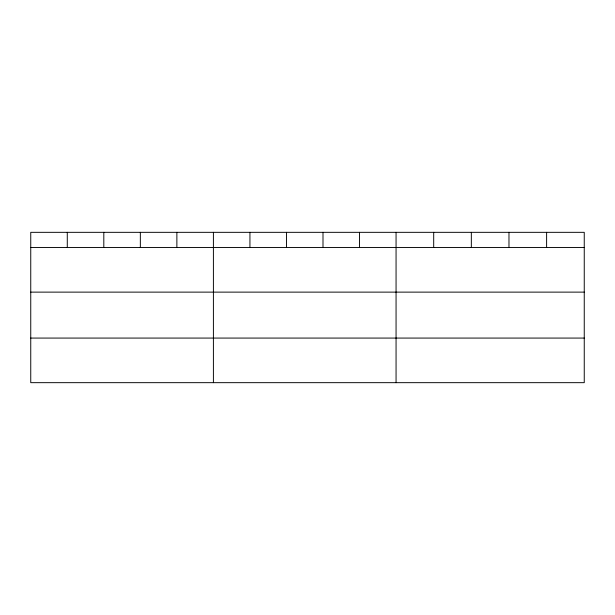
<?xml version="1.0" encoding="UTF-8"?>
<svg xmlns="http://www.w3.org/2000/svg" width="615" height="615" viewBox="0 0 615 615"><rect width="100%" height="100%" fill="white"/><g stroke="black" fill="none" stroke-linecap="round" stroke-linejoin="round"><path stroke-width="0.92" d="M584.25 292.125L584.25 232.332L30.75 232.332L30.75 382.668L584.25 382.668L584.25 292.125L30.75 292.125M30.75 247.522L584.25 247.522M30.75 338.073L584.25 338.073M546.612 232.332L546.612 247.522M508.974 232.332L508.974 247.522M471.336 232.332L471.336 247.522M433.698 232.332L433.698 247.522M396.06 232.332L396.06 382.668M359.529 232.332L359.529 247.522M322.998 232.332L322.998 247.522M286.467 232.332L286.467 247.522M249.936 232.332L249.936 247.522M213.405 232.332L213.405 382.668M176.874 232.332L176.874 247.522M140.343 232.332L140.343 247.522M103.812 232.332L103.812 247.522M67.281 232.332L67.281 247.522"/></g></svg>
